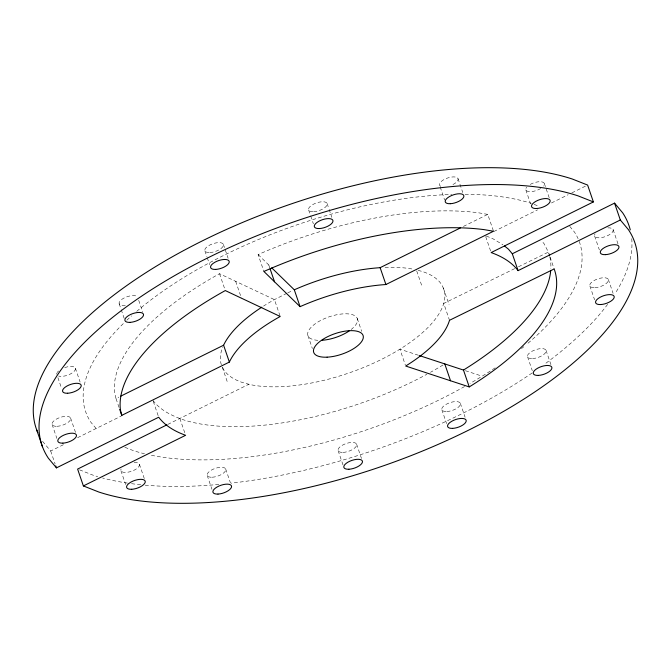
<?xml version="1.0" encoding="UTF-8"?>
<svg xmlns="http://www.w3.org/2000/svg" width="671" height="671" viewBox="0 0 671 671"><rect width="100%" height="100%" fill="white"/><g stroke="black" fill="none" stroke-linecap="round" stroke-linejoin="round"><path stroke-width="0.5" stroke-dasharray="3.35 2.52" d="M119.044 407.431L115.991 398.507L118.801 397.115M463.409 226.429L487.742 214.385L493.512 231.235M42.567 441.325L50.677 451.013L63.661 444.579M77.576 437.693L121.266 416.054M493.755 231.554L537.521 209.88M551.453 202.977L568.144 194.716M571.851 192.879L586.689 185.523M167.742 424.433L248.866 384.257M514.749 268.601L443.732 303.435L449.503 320.293M518.482 266.773L548.383 252.103L544.106 243.766L541.841 241.057M286.911 293.261L274.447 299.627A117.475 48.715 -18.9 0 0 263.569 306.06M287.834 292.824L292.455 290.66M487.742 214.385L478.448 212.782A228.434 94.728 -18.9 0 0 258.117 254.594L263.888 271.453M418.108 270.363L422.47 271.537A117.475 48.715 -18.9 0 1 441.384 284.227L443.581 288.522A117.475 48.715 -18.9 0 1 381.086 359.589A117.475 48.715 -18.9 0 1 249.788 384.5L242.759 382.604A117.475 48.715 -18.9 0 1 223.846 369.914L221.933 366.19M418.436 355.261L399.908 349.18L405.343 365.041M465.431 370.702L482.155 376.196M534.091 204.378L539.484 206.509M486.29 236.066L492.64 238.574L502.956 244.756M124.848 447.28L132.942 450.476A261.061 108.257 -18.9 0 0 144.483 453.755M79.539 469.834L93.001 475.16A313.273 129.914 -18.9 0 0 97.714 476.628M115.991 398.507L114.649 392.971A228.434 94.728 -18.9 0 1 219.518 273.709L274.447 299.627L280.218 316.486M258.117 254.594L270.262 266.412M569.763 226.412L574.317 231.864A261.061 108.257 -18.9 0 1 578.108 238.708M152.921 400.369C160.201 410.157 171.642 415.634 182.856 419.627A195.798 81.199 -18.9 0 0 426.924 374.25M96.121 428.509L90.912 422.285A261.061 108.257 -18.9 0 1 123.799 323.12M613.109 229.616L618.209 244.487M594.615 236.041L599.371 249.922M608.362 279.513L613.109 293.395M589.868 285.938L594.615 299.82M544.324 183.468L549.415 198.348M549.742 256.07L548.383 252.103A228.434 94.728 -18.9 0 1 549.616 256.054M550.077 257.06L554.154 268.962M525.829 189.901L530.585 203.783M546.051 350.379L551.143 365.25M527.557 356.804L532.304 370.686M485.72 236.695L491.147 252.564M458.025 178.671L462.78 192.552M440.21 187.083L444.621 199.966M443.288 287.951L449.067 304.81M416.699 270.883L422.134 286.743M460.348 403.338L465.104 417.219M441.853 409.763L446.609 423.644M327.113 203.514L328.807 208.471M329.151 209.461L331.868 217.396M357.274 318.507L361.686 331.399M308.618 209.939L310.312 214.896M310.656 215.886L313.374 223.82M356.611 444.202L361.703 459.081M307.955 335.643L312.367 348.526M338.117 450.627L343.208 465.506M268.761 264.944L269.776 267.922M223.376 244.378L228.123 258.26M235.672 281.334L241.443 298.192M219.518 273.709L225.288 290.568M204.881 250.803L206.92 256.75M207.255 257.748L209.629 264.684M222.277 367.18L227.712 383.049M225.699 469.046L230.455 482.927M207.205 475.471L211.961 489.352M179.853 418.436L184.944 433.307M138.696 300.314L142.764 312.216M153.265 401.367L158.691 417.228M119.178 303.77L120.881 308.727M121.216 309.717L124.269 318.641M139.4 464.248L144.491 479.119M120.906 470.673L125.662 484.554M75.362 368.203L80.117 382.084M57.891 377.605L61.623 388.509M70.614 418.1L75.706 432.971M52.12 424.525L56.867 438.406M50.677 451.013L55.097 463.904M317.844 340.306A26.11 10.828 -18.9 0 1 313.005 325.519A26.11 10.828 -18.9 0 1 348.668 313.936A26.11 10.828 -18.9 0 1 351.176 329.486M579.207 241.392A261.061 108.257 -18.9 0 1 526.961 344.089M523.85 346.681A261.061 108.257 -18.9 0 1 521.476 348.61M495.181 367.834A261.061 108.257 -18.9 0 1 469.968 383.476M464.584 386.538A261.061 108.257 -18.9 0 1 149.532 454.904M126.827 320.218A261.061 108.257 -18.9 0 1 131.55 315.882M136.741 311.344A261.061 108.257 -18.9 0 1 451.751 194.422M465.087 194.255A261.061 108.257 -18.9 0 1 531.365 203.372M440.78 186.312A9.788 4.06 -18.9 0 1 444.739 179.174A9.788 4.06 -18.9 0 1 457.572 177.991A9.788 4.06 -18.9 0 1 451.097 185.355M530.233 184.399A9.788 4.06 -18.9 0 1 541.329 181.782A9.788 4.06 -18.9 0 1 543.552 186.127M540.683 188.526A9.788 4.06 -18.9 0 1 529.176 191.621A9.788 4.06 -18.9 0 1 526.601 187.243M125.318 305.431A9.788 4.06 -18.9 0 1 122.114 299.174A9.788 4.06 -18.9 0 1 137.488 296.985M64.701 367.607A9.788 4.06 -18.9 0 1 75.009 367.624A9.788 4.06 -18.9 0 1 70.43 373.99A9.788 4.06 -18.9 0 1 58.629 376.045M56.775 374.242A9.788 4.06 -18.9 0 1 57.027 372.925M57.295 372.455A9.788 4.06 -18.9 0 1 58.578 370.996M631.747 238.683A313.273 129.914 -18.9 0 1 614.946 293.814M607.624 304.357A313.273 129.914 -18.9 0 1 544.869 363.959M532.178 372.95A313.273 129.914 -18.9 0 1 231.034 483.187M218.847 484.437A313.273 129.914 -18.9 0 1 144.827 485.133M140.692 484.747A313.273 129.914 -18.9 0 1 128.488 483.246M127.473 483.095A313.273 129.914 -18.9 0 1 102.596 478.004M607.825 227.88A9.788 4.06 -18.9 0 1 612.464 232.107A9.788 4.06 -18.9 0 1 600.47 237.735A9.788 4.06 -18.9 0 1 595.043 233.869M134.116 462.512A9.788 4.06 -18.9 0 1 138.872 466.58A9.788 4.06 -18.9 0 1 127.331 472.292A9.788 4.06 -18.9 0 1 121.065 468.97M221.338 364.722A117.475 48.715 -18.9 0 1 222.772 347.066M385.07 267.419A117.475 48.715 -18.9 0 1 413.554 269.256M443.036 364.982A195.798 81.199 -18.9 0 1 430.472 372.296M549.859 257.06A228.434 94.728 -18.9 0 1 550.832 268.886M313.634 211.692A9.788 4.06 -18.9 0 0 327.205 203.9A9.788 4.06 -18.9 0 0 312.761 204.588A9.788 4.06 -18.9 0 0 313.634 211.692M209.889 252.556A9.788 4.06 -18.9 0 0 223.468 244.764A9.788 4.06 -18.9 0 0 209.025 245.452A9.788 4.06 -18.9 0 0 209.889 252.556M57.127 426.278A9.788 4.06 -18.9 0 0 70.707 418.494A9.788 4.06 -18.9 0 0 56.255 419.174A9.788 4.06 -18.9 0 0 57.127 426.278M594.875 287.691A9.788 4.06 -18.9 0 0 608.454 279.899A9.788 4.06 -18.9 0 0 594.003 280.587A9.788 4.06 -18.9 0 0 594.875 287.691M532.564 358.557A9.788 4.06 -18.9 0 0 546.144 350.765A9.788 4.06 -18.9 0 0 531.692 351.445A9.788 4.06 -18.9 0 0 532.564 358.557M446.869 411.516A9.788 4.06 -18.9 0 0 460.44 403.732A9.788 4.06 -18.9 0 0 445.997 404.412A9.788 4.06 -18.9 0 0 446.869 411.516M343.124 452.38A9.788 4.06 -18.9 0 0 356.704 444.596A9.788 4.06 -18.9 0 0 342.26 445.276A9.788 4.06 -18.9 0 0 343.124 452.38M212.212 477.224A9.788 4.06 -18.9 0 0 225.791 469.44A9.788 4.06 -18.9 0 0 211.348 470.119A9.788 4.06 -18.9 0 0 212.212 477.224"/><path stroke-width="1.01" d="M120.671 396.192L223.594 345.213A117.475 48.715 -18.9 0 1 261.841 307.159M271.763 267.872L294.301 289.797A117.475 48.715 -18.9 0 1 380.138 267.679L460.6 227.821M121.761 415.366L229.365 362.072A117.475 48.715 -18.9 0 1 280.218 316.486L225.288 290.568A228.434 94.728 -18.9 0 0 120.419 409.83L121.761 415.366L119.723 409.419M385.909 284.529L493.512 231.235L484.219 229.641A228.434 94.728 -18.9 0 0 263.888 271.453L300.071 306.655A117.475 48.715 -18.9 0 1 385.909 284.529L380.138 267.679M37.802 432.61A313.273 129.914 -18.9 0 1 213.646 235.378A313.273 129.914 -18.9 0 1 572.22 178.989L587.62 185.07L593.39 201.921L577.999 195.84A313.273 129.914 -18.9 0 0 209.126 257.219A313.273 129.914 -18.9 0 0 48.346 458.184L56.456 467.872L158.691 417.228C165.326 426.068 175.391 431.612 185.624 435.294L83.38 485.93L77.61 469.079L166.811 424.894M593.39 201.921L491.147 252.564C501.38 256.247 511.445 261.791 518.079 270.631L620.323 219.987L628.433 229.675A313.273 129.914 -18.9 0 1 467.645 430.631A313.273 129.914 -18.9 0 1 98.78 492.011L83.38 485.93M504.533 246.022L508.484 249.201L512.308 253.772L614.544 203.128L622.654 212.816A313.273 129.914 -18.9 0 1 630.27 229.885M419.417 355.588L463.468 370.056L469.239 386.915A228.434 94.728 -18.9 0 0 554.154 268.962L449.503 320.293A117.475 48.715 -18.9 0 1 405.678 366.03L469.239 386.915M614.544 203.128L620.323 219.987M512.308 253.772L518.079 270.631M444.772 363.917L450.543 380.767M294.301 289.797L300.071 306.655M270.119 268.912L274.531 281.803M223.594 345.213L229.365 362.072M55.777 465.884L56.456 467.872M36.704 429.885L42.474 446.735M349.457 330.753A26.11 10.828 -18.9 0 1 322.055 340.272M550.681 270.874A228.434 94.728 -18.9 0 1 463.468 370.056M327.087 357.165A26.11 10.828 -18.9 0 0 363.296 336.397A26.11 10.828 -18.9 0 0 324.772 338.218A26.11 10.828 -18.9 0 0 327.087 357.165M536.607 208.505A9.788 4.06 -18.9 0 0 550.186 200.713A9.788 4.06 -18.9 0 0 535.743 201.401A9.788 4.06 -18.9 0 0 536.607 208.505M450.316 203.707A9.788 4.06 -18.9 0 0 463.887 195.915A9.788 4.06 -18.9 0 0 449.444 196.595A9.788 4.06 -18.9 0 0 450.316 203.707M319.404 228.551A9.788 4.06 -18.9 0 0 332.975 220.759A9.788 4.06 -18.9 0 0 318.532 221.438A9.788 4.06 -18.9 0 0 319.404 228.551M215.659 269.415A9.788 4.06 -18.9 0 0 229.239 261.623A9.788 4.06 -18.9 0 0 214.795 262.302A9.788 4.06 -18.9 0 0 215.659 269.415M129.964 322.374A9.788 4.06 -18.9 0 0 143.535 314.59A9.788 4.06 -18.9 0 0 129.092 315.269A9.788 4.06 -18.9 0 0 129.964 322.374M67.654 393.24A9.788 4.06 -18.9 0 0 81.225 385.448A9.788 4.06 -18.9 0 0 66.781 386.135A9.788 4.06 -18.9 0 0 67.654 393.24M62.898 443.137A9.788 4.06 -18.9 0 0 76.477 435.345A9.788 4.06 -18.9 0 0 62.026 436.033A9.788 4.06 -18.9 0 0 62.898 443.137M131.692 489.285A9.788 4.06 -18.9 0 0 145.263 481.493A9.788 4.06 -18.9 0 0 130.82 482.172A9.788 4.06 -18.9 0 0 131.692 489.285M217.991 494.082A9.788 4.06 -18.9 0 0 231.562 486.29A9.788 4.06 -18.9 0 0 217.119 486.978A9.788 4.06 -18.9 0 0 217.991 494.082M348.895 469.239A9.788 4.06 -18.9 0 0 362.474 461.447A9.788 4.06 -18.9 0 0 348.031 462.134A9.788 4.06 -18.9 0 0 348.895 469.239M452.64 428.375A9.788 4.06 -18.9 0 0 466.211 420.583A9.788 4.06 -18.9 0 0 451.768 421.271A9.788 4.06 -18.9 0 0 452.64 428.375M538.335 375.408A9.788 4.06 -18.9 0 0 551.914 367.624A9.788 4.06 -18.9 0 0 537.471 368.304A9.788 4.06 -18.9 0 0 538.335 375.408M600.646 304.55A9.788 4.06 -18.9 0 0 614.225 296.758A9.788 4.06 -18.9 0 0 599.782 297.446A9.788 4.06 -18.9 0 0 600.646 304.55M605.401 254.653A9.788 4.06 -18.9 0 0 618.981 246.861A9.788 4.06 -18.9 0 0 604.529 247.54A9.788 4.06 -18.9 0 0 605.401 254.653"/></g></svg>
